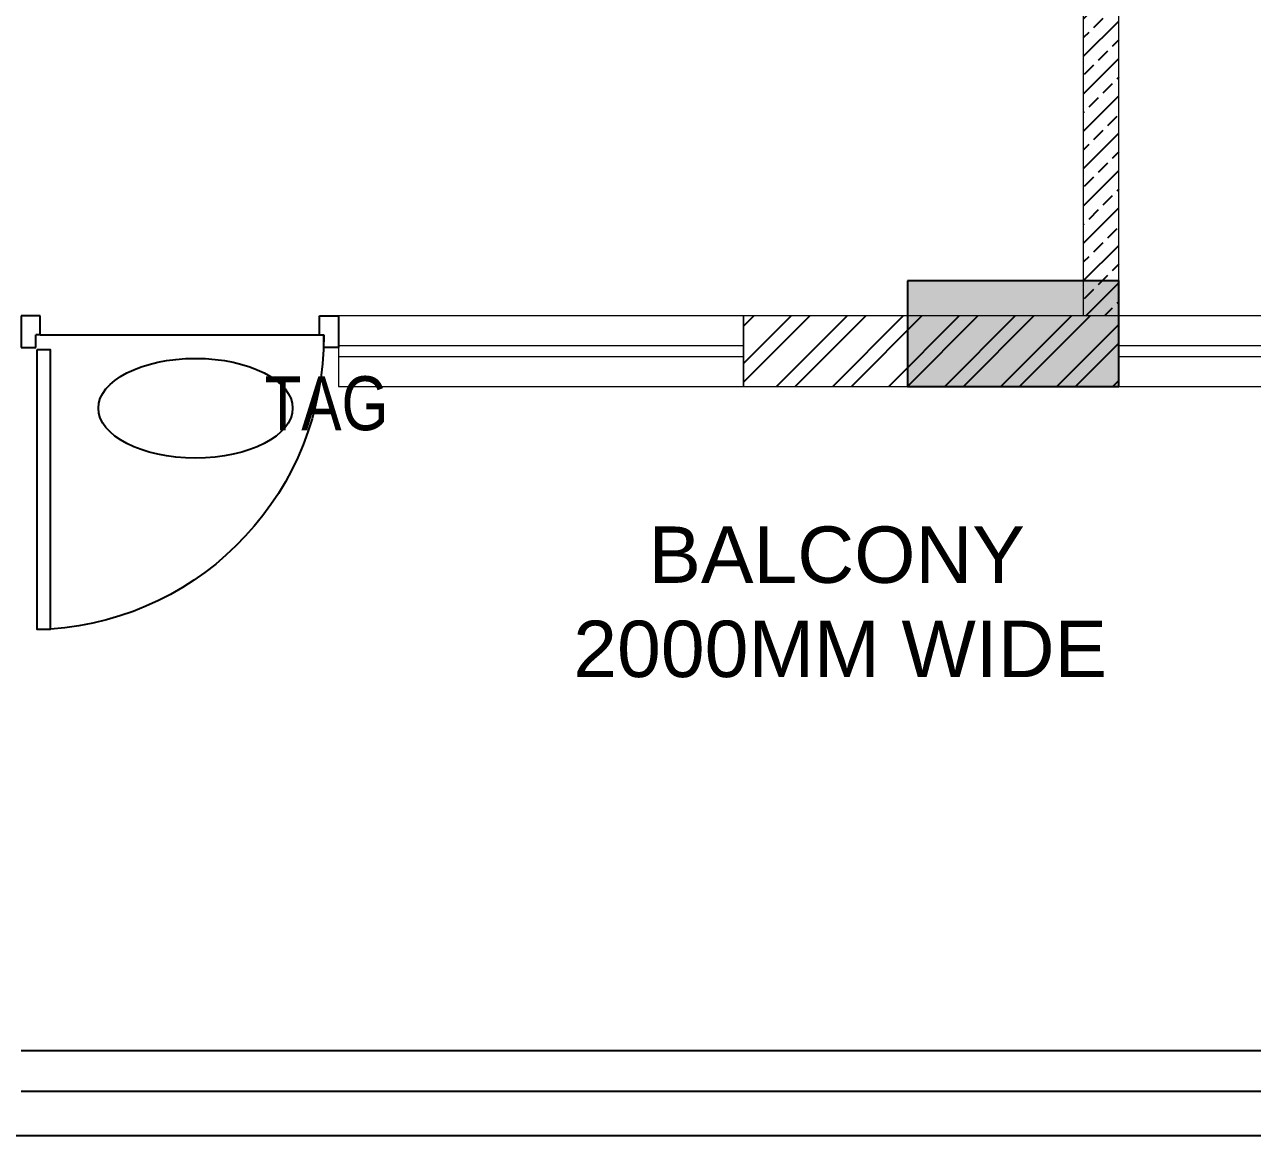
# Model space of a CAD drawing. Header units: millimetres. Extents: x 1255966 to 1543012, y 318612 to 465611.
# Drawn here: x 1413335 to 1416820, y 408534 to 411686 of the extents above; entities that cross this region are included whole.
import ezdxf
from ezdxf.enums import TextEntityAlignment as Align

# ---------------------------------------------------------------- set-up
doc = ezdxf.new("R2010")
doc.units = ezdxf.units.MM
doc.header["$LTSCALE"] = 500
doc.header["$MEASUREMENT"] = 0
doc.linetypes.add('HIDDEN', pattern=[0.375, 0.25, -0.125])
for name, color, linetype in [('AHC-A-FURNITURE', 2, 'Continuous'), ('DOOR', 8, 'Continuous'), ('TEXT-RM NAME', 6, 'Continuous'), ('TOWER AREA COLUMN.', 6, 'Continuous')]:
    doc.layers.add(name, color=color, linetype=linetype)
doc.layers.add('PROJECTION', color=7, linetype='HIDDEN', true_color=0xff4000)
doc.layers.add('RAILING', color=7, linetype='Continuous', true_color=0xadadad)
for name, color, linetype, lineweight in [('TOWER COL HATCH', 253, 'Continuous', 20), ('Wall', 2, 'Continuous', 15), ('WIN', 144, 'Continuous', 15)]:
    doc.layers.add(name, color=color, linetype=linetype, lineweight=lineweight)
doc.styles.get("Standard").update_dxf_attribs({"font": 'arial.ttf'})

# ---------------------------------------------------------------- blocks, each defined once
blk = doc.blocks.new('DOOR 900')
at = {"layer": 'DOOR', "ltscale": 100}
for p, q in [((0, 15), (93, 15)), ((0, -40), (0, 15)), ((93, 15), (93, -28)), ((93, -28), (55.8, -28)), ((55.8, -40), (55.8, -28)), ((55.8, -40), (0, -40)), ((55.8, -40), (55.8, -860)), ((55.8, -860), (0, -860)), ((0, -860), (0, -915)), ((55.8, -860), (55.8, -872)), ((93, -872), (55.8, -872)), ((93, -915), (93, -872)), ((0, -915), (93, -915))]:
    blk.add_line(p, q, dxfattribs=at)
blk.add_lwpolyline([(99.6, -30.4), (918.5, -30.4), (918.5, -70.4), (99.6, -70.4)], close=True, dxfattribs=at)
blk.add_arc((60.5, -12), 860, 269.6845, 356.1038, dxfattribs=at)

msp = doc.modelspace()

# ---------------------------------------------------------------- hatches: boundary and pattern name
at = {"layer": 'AHC-A-FURNITURE', "ltscale": 50, "true_color": 0x5b5b5b}
h = msp.add_hatch(dxfattribs=at)
h.set_pattern_fill('ANSI33', color=251, scale=300, angle=180)
h.set_pattern_definition([(225, (1650217.604, -169220.54), (53.033009, -53.033009), []), (225, (1650164.57, -169220.54), (53.033009, -53.033009), [37.5, -18.75])])
h.paths.add_polyline_path([(1416340.6, 410858.9), (1416440.6, 410858.9), (1416440.6, 414418.9), (1416610.6, 414418.9), (1416610.6, 414433.9), (1416610.6, 414518.9), (1416340.6, 414518.9)])
h = msp.add_hatch(dxfattribs=at)
h.set_pattern_fill('ANSI32', color=251, scale=300, angle=180)
h.set_pattern_definition([(225, (1650217.6, 108394.94), (79.549513, -79.549513), []), (225, (1650164.57, 108394.94), (79.549513, -79.549513), [])])
h.paths.add_polyline_path([(1415375.6, 410658.9), (1416440.6, 410658.9), (1416440.6, 410858.9), (1415375.6, 410858.9)])
at = {"layer": 'TOWER COL HATCH'}
h = msp.add_hatch(color=253, dxfattribs=at)
h.dxf.hatch_style = 1
h.paths.add_polyline_path([(1415840.6, 410958.9), (1415840.6, 410658.9), (1416440.6, 410658.9), (1416440.6, 410958.9)])

# ---------------------------------------------------------------- linework, layer by layer
at = {"linetype": 'Continuous'}
msp.add_ellipse((1413820.1, 410597.1), major_axis=(-275.7, 0), ratio=0.512885, dxfattribs=at)
at = {"layer": 'PROJECTION', "linetype": 'ByBlock', "ltscale": 50}
msp.add_line((1413050.6, 408533.9), (1417865.6, 408533.9), dxfattribs=at)
at = {"layer": 'RAILING', "color": 36, "true_color": 0x7f4010}
for p, q in [((1417990.6, 408773.9), (1413325.6, 408773.9)), ((1417990.6, 408658.9), (1413325.6, 408658.9))]:
    msp.add_line(p, q, dxfattribs=at)
at = {"layer": 'TOWER AREA COLUMN.'}
msp.add_lwpolyline([(1415840.6, 410958.9), (1415840.6, 410658.9), (1416440.6, 410658.9), (1416440.6, 410958.9)], close=True, dxfattribs=at)
at = {"layer": 'Wall'}
for p, q in [((1416340.6, 410858.9), (1416340.6, 414518.9)), ((1416440.6, 410658.9), (1416440.6, 414418.9)), ((1416440.6, 410858.9), (1415375.6, 410858.9)), ((1415375.6, 410858.9), (1415375.6, 410658.9)), ((1415375.6, 410658.9), (1416440.6, 410658.9))]:
    msp.add_line(p, q, dxfattribs=at)
at = {"layer": 'WIN'}
for points in [[(1415375.6, 410858.9), (1414225.6, 410858.9), (1414225.6, 410658.9), (1415375.6, 410658.9)], [(1417090.6, 410858.9), (1416440.6, 410858.9), (1416440.6, 410658.9), (1417090.6, 410658.9)], [(1415375.6, 410773.9), (1414225.6, 410773.9), (1414225.6, 410743.9), (1415375.6, 410743.9)], [(1417090.6, 410773.9), (1416440.6, 410773.9), (1416440.6, 410743.9), (1417090.6, 410743.9)]]:
    msp.add_lwpolyline(points, close=True, dxfattribs=at)

# ---------------------------------------------------------------- block references
at = {"layer": 'DOOR', "extrusion": (0, 0, -1), "xscale": 0.9677419354838978, "yscale": 0.9677419354838978, "zscale": -0.9677419354838975, "rotation": 270}
msp.add_blockref('DOOR 900', (-1413340.1, 410858.9), dxfattribs=at)

# ---------------------------------------------------------------- texts
at = {"width": 0.8}
msp.add_attdef('TAG', text='', height=153.1, dxfattribs=at).set_placement((1414191.7, 410611.2), align=Align.MIDDLE_CENTER)
at = {"layer": 'TEXT-RM NAME'}
for s, p in [('BALCONY', (1415105.5, 410101.6)), ('2000MM WIDE', (1414892.1, 409834.3))]:
    msp.add_text(s, height=160, dxfattribs=at).set_placement(p)

doc.saveas('drawing.dxf')
